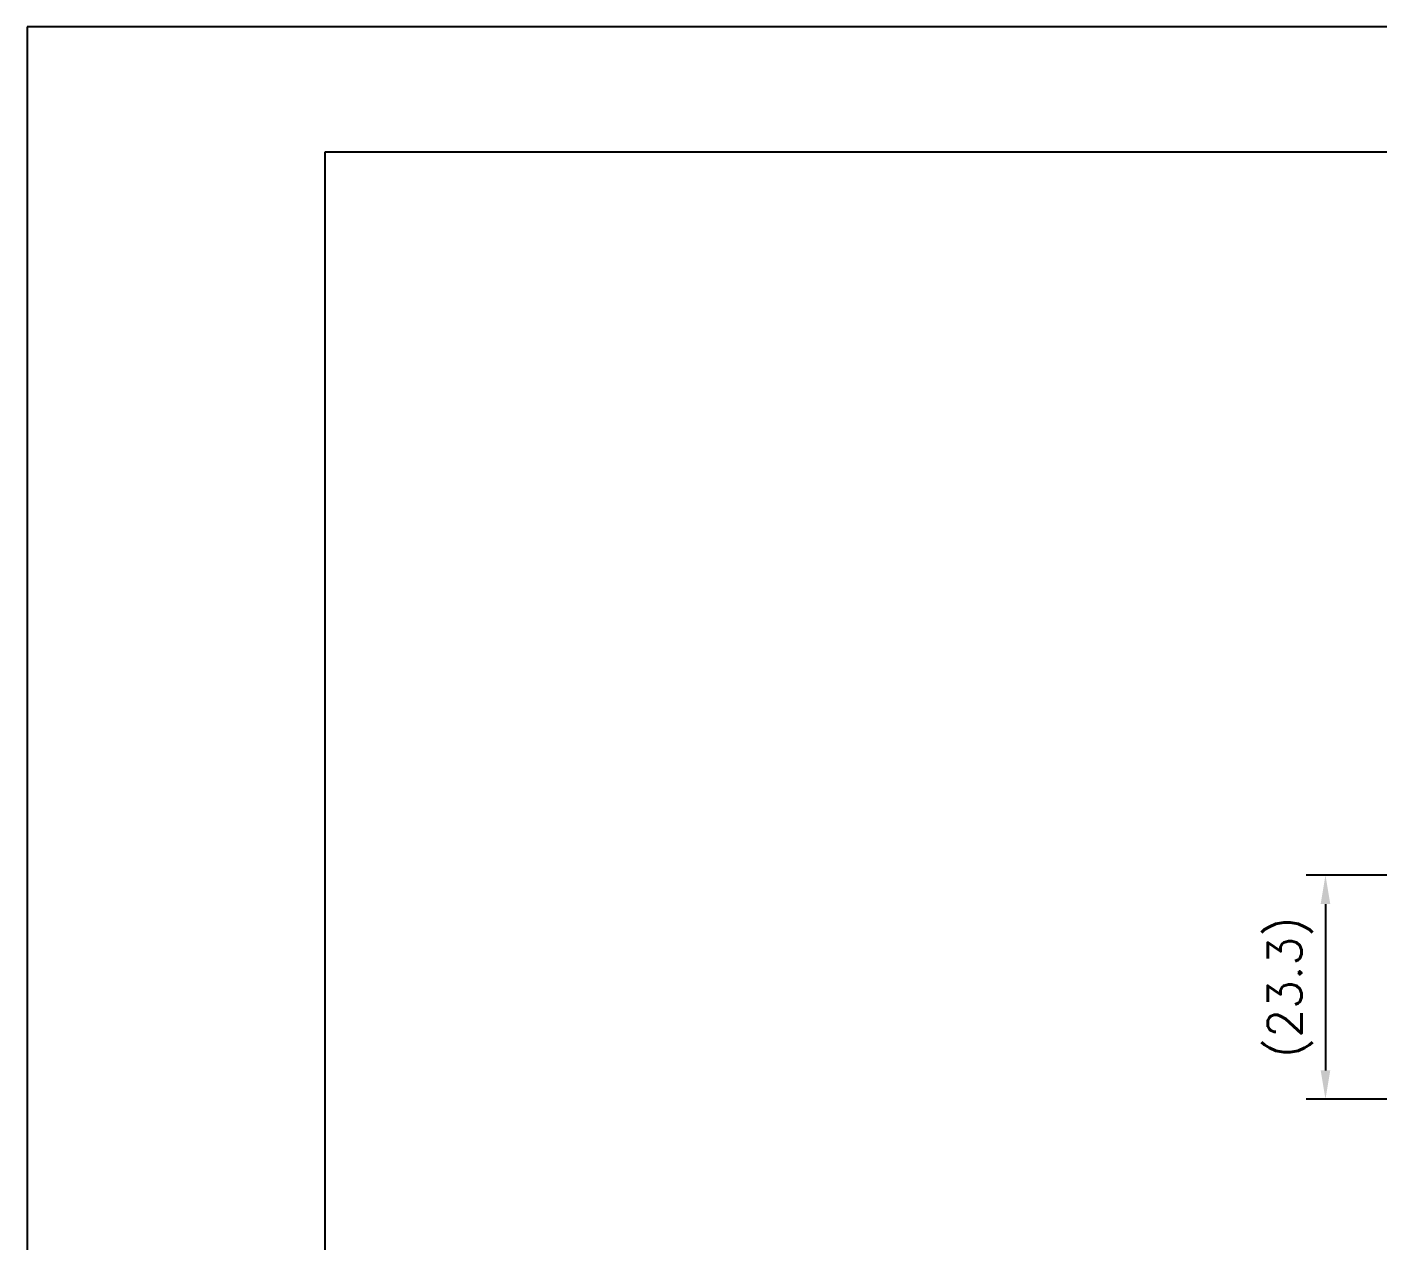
# Model space of a CAD drawing. Extents: x -5208 to -4788, y -2139 to -1842.
# Drawn here: x -5207.8 to -5067.4, y -1967.9 to -1841.6 of the extents above; entities that cross this region are included whole.
import ezdxf

# ---------------------------------------------------------------- set-up
doc = ezdxf.new("R2010")
doc.units = 0
doc.header["$LTSCALE"] = 7
doc.layers.get('0').update_dxf_attribs({"color": 2, "linetype": 'CONTINUOUS'})
doc.layers.add('D', color=2, linetype='CONTINUOUS')
doc.layers.add('TXT', color=4, linetype='CONTINUOUS')
doc.styles.add('GHS', font='ROMANS.shx', dxfattribs={"bigfont": 'GHS.shx'})

# ---------------------------------------------------------------- blocks, each defined once
blk = doc.blocks.new('BORDER')
for p, q in [((1, 1), (0, 1)), ((0, 1), (0, 0))]:
    blk.add_line(p, q)

msp = doc.modelspace()

# ---------------------------------------------------------------- linework, layer by layer
at = {"layer": 'D'}
for p, q in [((-5003.92, -1929.86), (-5074.73, -1929.86)), ((-5072.73, -1932.86), (-5072.73, -1950.16)), ((-5006.36, -1953.16), (-5074.73, -1953.16))]:
    msp.add_line(p, q, dxfattribs=at)
for points in [[(-5073.23, -1932.86), (-5072.23, -1932.86), (-5072.73, -1929.86)], [(-5073.23, -1950.16), (-5072.23, -1950.16), (-5072.73, -1953.16)]]:
    msp.add_solid(points, dxfattribs=at)
at = {"layer": 'TXT'}
for p, q in [((-5176.81, -2128.64), (-5176.81, -1854.64)), ((-5176.81, -1854.64), (-4798.81, -1854.64))]:
    msp.add_line(p, q, dxfattribs=at)

# ---------------------------------------------------------------- block references
at = {"xscale": 420, "yscale": 297, "zscale": 420}
msp.add_blockref('BORDER', (-5207.81, -2138.64), dxfattribs=at)

# ---------------------------------------------------------------- texts
at = {"layer": 'D', "insert": (-5076.4, -1941.51), "char_height": 3.5, "attachment_point": 5, "rotation": 90, "style": 'GHS'}
msp.add_mtext('\\A1;(23.3)', dxfattribs=at)

doc.saveas('drawing.dxf')
